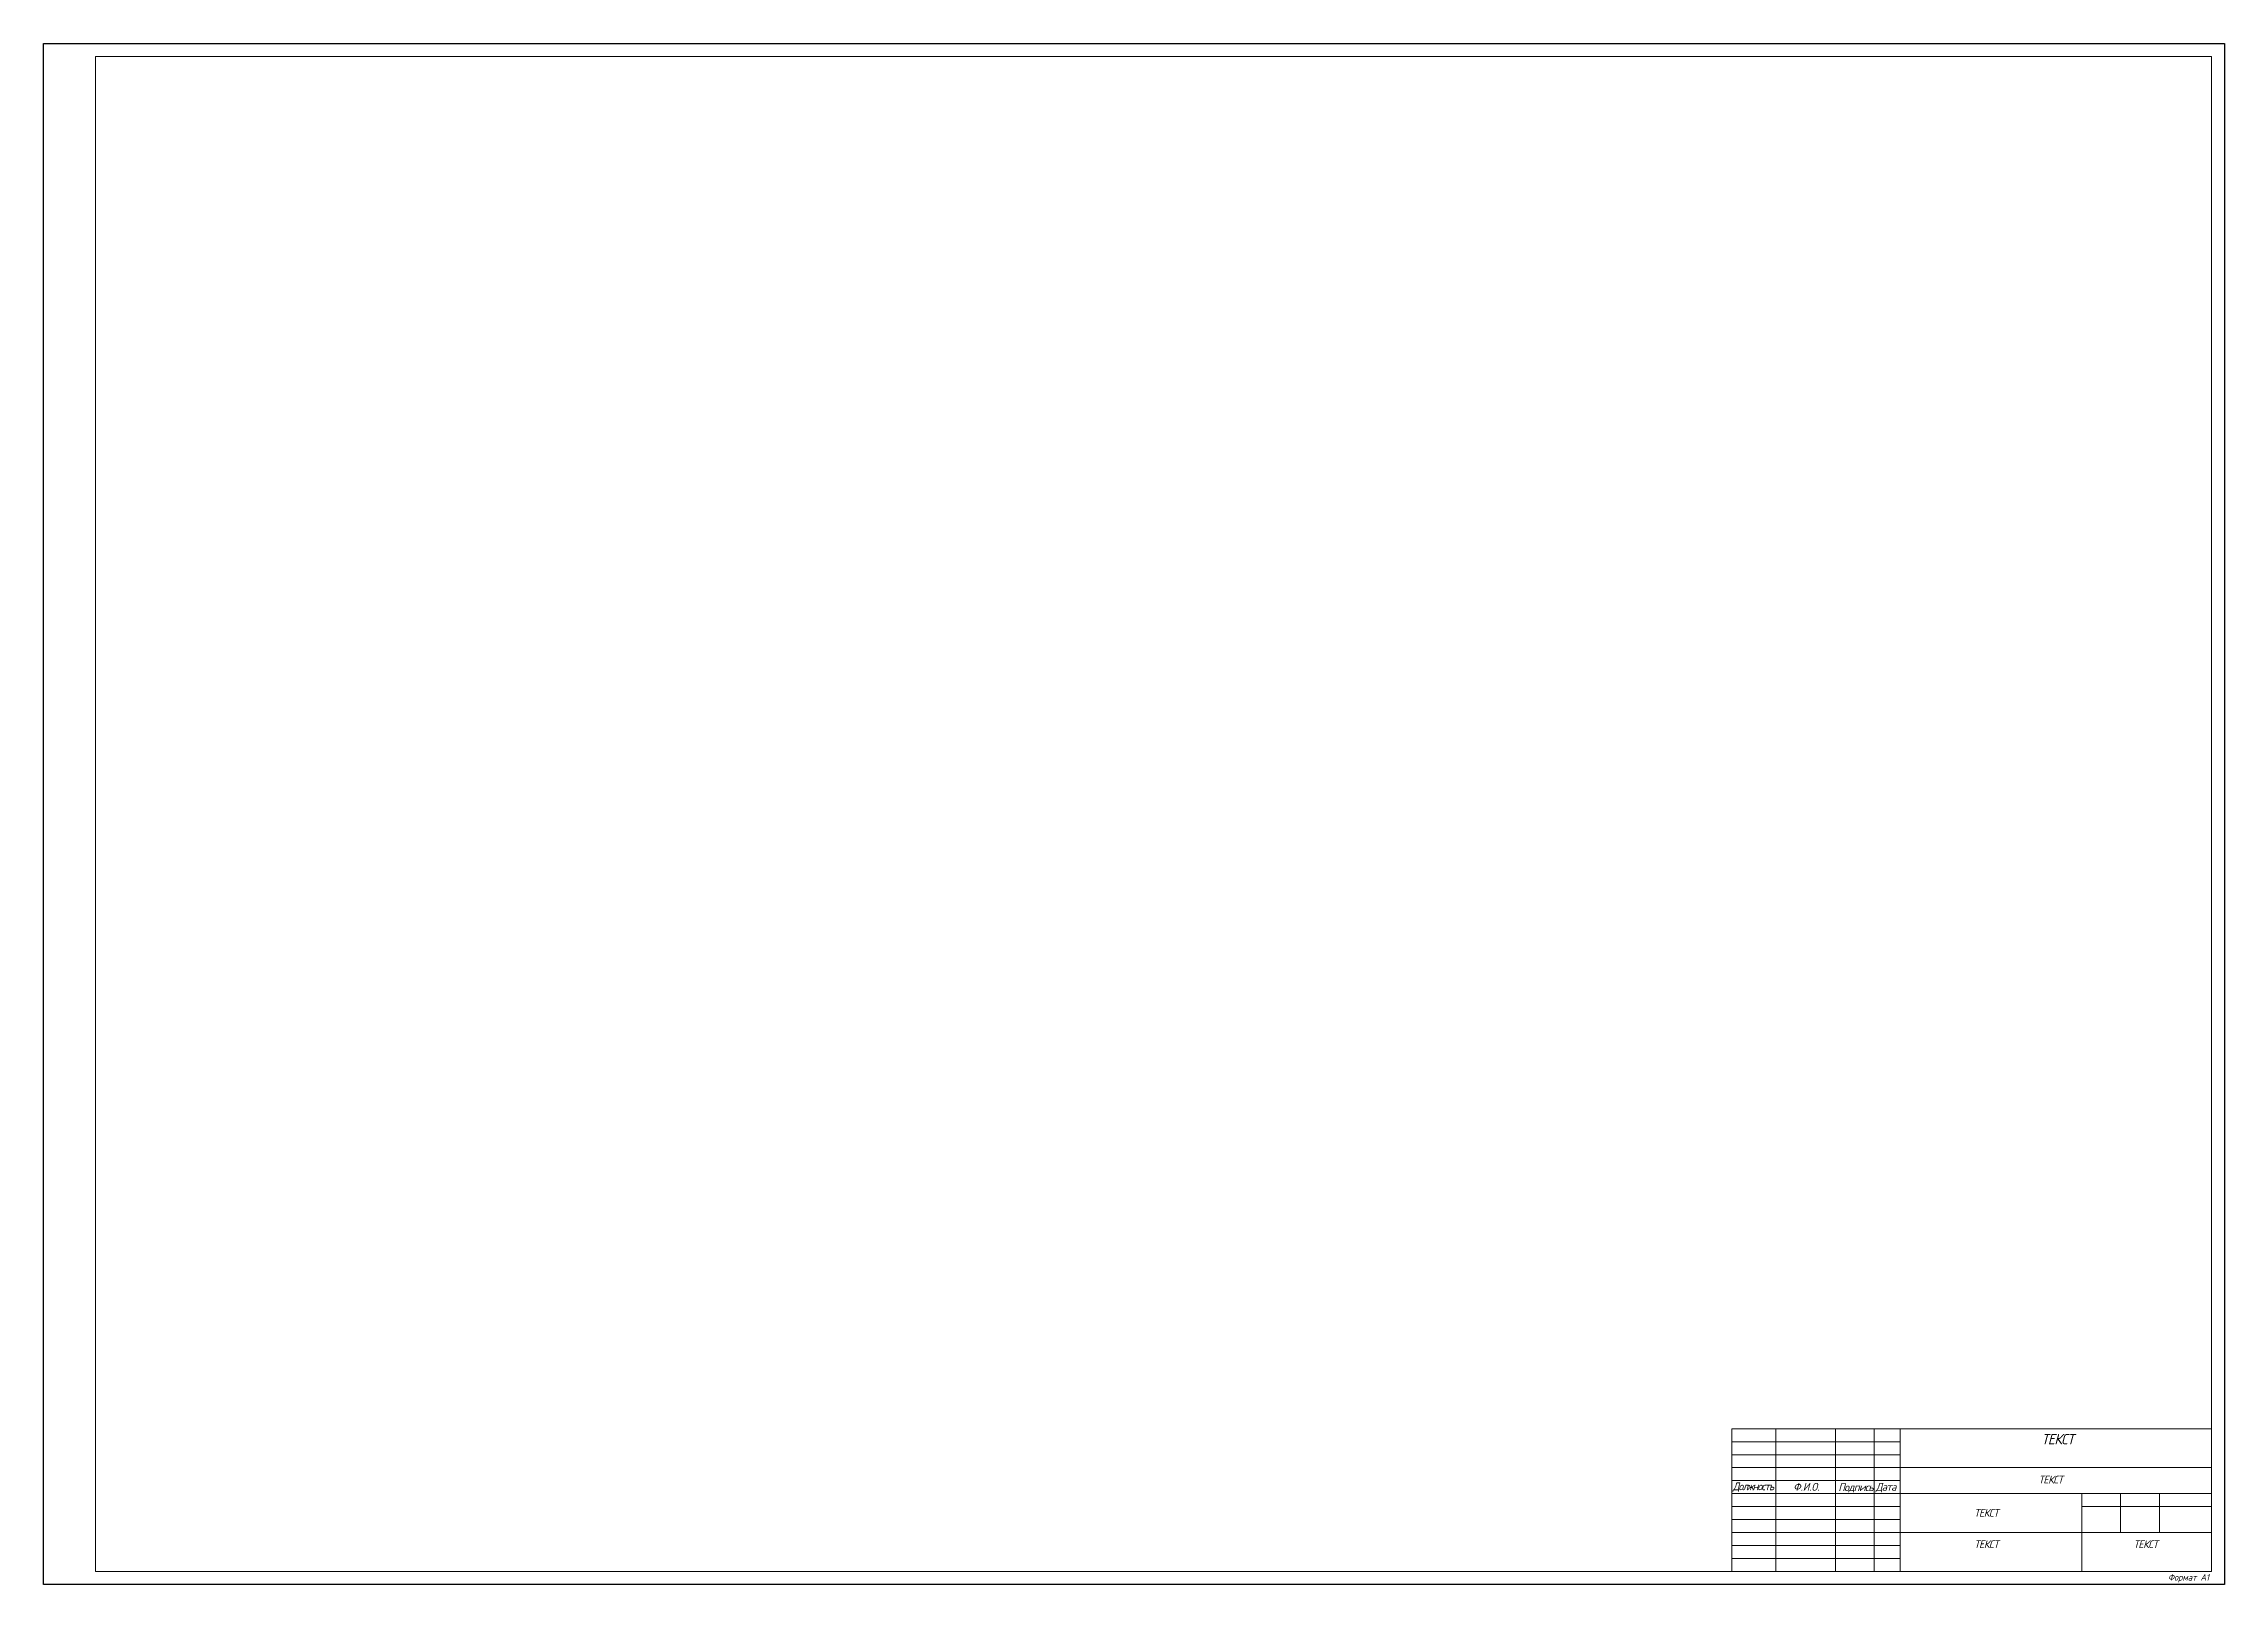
# Model space of a CAD drawing. Header units: millimetres. Extents: x 0 to 841, y 0 to 594.
import ezdxf

# ---------------------------------------------------------------- set-up
doc = ezdxf.new("R2010")
doc.units = ezdxf.units.MM
doc.layers.add('рамка', color=7, linetype='Continuous')
doc.styles.add('ГОСТ', font='GOST_Common Italic.ttf')

msp = doc.modelspace()

# ---------------------------------------------------------------- linework, layer by layer
at = {"layer": 'рамка', "lineweight": 30}
for p, q in [((0, 0), (0, 594)), ((0, 594), (841, 594)), ((841, 594), (841, 0)), ((841, 0), (0, 0))]:
    msp.add_line(p, q, dxfattribs=at)
at = {"layer": 'рамка', "lineweight": 9}
for p, q in [((20, 5), (20, 589)), ((20, 589), (836, 589)), ((836, 589), (836, 5)), ((668, 5), (668, 60)), ((691, 5), (691, 60)), ((706, 5), (706, 60)), ((716, 5), (716, 60)), ((651, 55), (716, 55)), ((651, 50), (716, 50)), ((651, 45), (716, 45)), ((716, 45), (836, 45)), ((651, 40), (716, 40)), ((651, 35), (716, 35)), ((716, 35), (836, 35)), ((786, 35), (786, 5)), ((801, 35), (801, 20)), ((816, 35), (816, 20)), ((651, 30), (716, 30)), ((786, 30), (836, 30)), ((651, 25), (716, 25)), ((651, 20), (716, 20)), ((716, 20), (836, 20)), ((651, 15), (716, 15)), ((651, 10), (716, 10)), ((836, 5), (20, 5)), ((651, 5), (836, 5)), ((651, 5), (716, 5))]:
    msp.add_line(p, q, dxfattribs=at)
msp.add_lwpolyline([(836, 60), (651, 60), (651, 5), (836, 5)], close=True, dxfattribs=at)

# ---------------------------------------------------------------- texts
at = {"layer": 'рамка', "attachment_point": 1, "style": 'ГОСТ'}
for s, insert, char_height, width in [('\\pxqc;{\\T0.9;ТЕКСТ}', (725.13, 58.01), 4, 102.9962), ('{\\T0.75;Должность}', (651.42, 39.29), 3, 13.6441), ('Ф.И.О.', (674.75, 39.11), 3, 13.6441), ('{\\T0.9;Подпись}', (692.12, 38.94), 3, 13.6441), ('{\\T0.9;Дата}', (706.56, 39.11), 3, 13.6441), ('\\pxqc;{\\T0.9;ТЕКСТ}', (722.45, 41.89), 3, 102.9962), ('\\pxqc;{\\T0.9;ТЕКСТ}', (697.63, 29.1), 3, 102.9962), ('\\pxqc;{\\T0.9;ТЕКСТ}', (697.65, 16.99), 3, 102.9962), ('\\pxqc;{\\T0.9;ТЕКСТ}', (759.08, 16.97), 3, 102.9962), ('Формат А1', (819.26, 3.96), 2.5, 20.493)]:
    msp.add_mtext(s, dxfattribs=dict(at, insert=insert, char_height=char_height, width=width))

doc.saveas('drawing.dxf')
